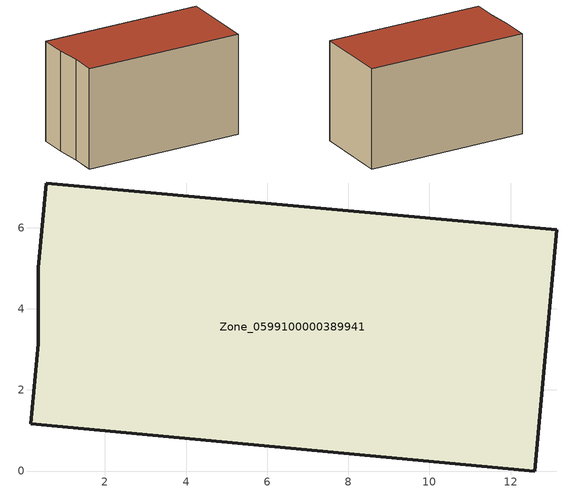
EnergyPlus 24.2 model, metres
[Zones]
Zone_0599100000389941
 floor ground (C_G): 0.17,1.17 0.36,3.13 0.35,5.01 0.55,7.1 13.14,5.95 12.59,0 z0
 wall outside (C_F): 12.59,0 13.14,5.95 0.55,7.1 0.35,5.01 0.36,3.13 0.17,1.17 12.59,0 z0:7.92
 roof outside (C_R): 0.36,3.13 0.17,1.17 12.59,0 13.14,5.95 0.55,7.1 0.35,5.01 z7.92
[BUILDING]
Pand.0599100000389941: North Axis=0; Terrain=City; Loads Convergence Tolerance Value=0.04; Temperature Convergence Tolerance Value=0.4; Solar Distribution=FullExterior; Maximum Number of Warmup Days=25; Minimum Number of Warmup Days=1
[Site:Location]
Rotterdam.The.Hague.AP_ZH_NLD Design_Conditions: Latitude=51.96; Longitude=4.45; Time Zone=1; Elevation=-4.5
[SITE:GROUNDTEMPERATURE:BUILDINGSURFACE]
18, 18, 18, 18, 18, 18, 18, 18, 18, 18, 18, 18
[MATERIAL] Thermal Absorptance=0.9; Solar Absorptance=0.7; Visible Absorptance=0.7
Name | Roughness | Thickness | Conductivity | Density | Specific Heat
G.TI.1992-2005 | MediumSmooth | 0.15 | 0.06 | 540 | 1210
F.TI.1992-2005 | Rough | 0.3 | 0.12 | 1920 | 840
R.TI.1992-2005 | MediumRough | 0.2 | 0.08 | 1500 | 1000
[CONSTRUCTION]
C_G: G.TI.1992-2005
C_F: F.TI.1992-2005
C_R: R.TI.1992-2005
[ZONE]
Zone_0599100000389941: Type=1; Multiplier=1; Ceiling Height=Autocalculate; Volume=Autocalculate; Floor Area=autocalculate; Part of Total Floor Area=Yes
[ZONEINFILTRATION:DESIGNFLOWRATE]
Infil_Zone_0599100000389941: Zone or ZoneList or Space or SpaceList=Zone_0599100000389941; Schedule=AlwaysOn; Design Flow Rate Calculation Method=Flow/Area; Flow Rate per Floor Area=0.0015; Constant Term Coefficient=1; Temperature Term Coefficient=0; Velocity Term Coefficient=0; Velocity Squared Term Coefficient=0
[HVACTEMPLATE:ZONE:IDEALLOADSAIRSYSTEM]
Zone_0599100000389941: Maximum Heating Supply Air Temperature=50; Minimum Cooling Supply Air Temperature=13; Maximum Heating Supply Air Humidity Ratio=0.0156; Minimum Cooling Supply Air Humidity Ratio=0.0077; Heating Limit=NoLimit; Cooling Limit=NoLimit; Dehumidification Control Type=ConstantSensibleHeatRatio; Cooling Sensible Heat Ratio=0.7; Dehumidification Setpoint=60; Humidification Control Type=None; Humidification Setpoint=30; Outdoor Air Method=None; Outdoor Air Flow Rate per Person=0.00944; Outdoor Air Flow Rate per Zone Floor Area=0; Outdoor Air Flow Rate per Zone=0; Demand Controlled Ventilation Type=None; Outdoor Air Economizer Type=NoEconomizer; Heat Recovery Type=None; Sensible Heat Recovery Effectiveness=0.7; Latent Heat Recovery Effectiveness=0.65
[ZONECONTROL:THERMOSTAT]
ThermostatControl_Zone_0599100000389941: Zone or ZoneList=Zone_0599100000389941; Control Type Schedule=DualSetpointControlType; Control 1=Thermostat_Zone_0599100000389941; Temperature Difference Between Cutout And Setpoint=0
[THERMOSTATSETPOINT:DUALSETPOINT]
Thermostat_Zone_0599100000389941: Heating Setpoint Temperature Schedule=HeatingSetpoint_Zone_0599100000389941; Cooling Setpoint Temperature Schedule=CoolingSetpoint_Zone_0599100000389941
[SCHEDULE:COMPACT]
HeatingSetpoint_Zone_0599100000389941: Through: 12/31, For: AllDays, Until: 24:00, 21
CoolingSetpoint_Zone_0599100000389941: Through: 12/31, For: AllDays, Until: 24:00, 24
DualSetpointControlType: Through: 12/31, For: AllDays, Until: 24:00, 4
AlwaysOn: Through: 12/31, For: AllDays, Until: 24:00, 1
